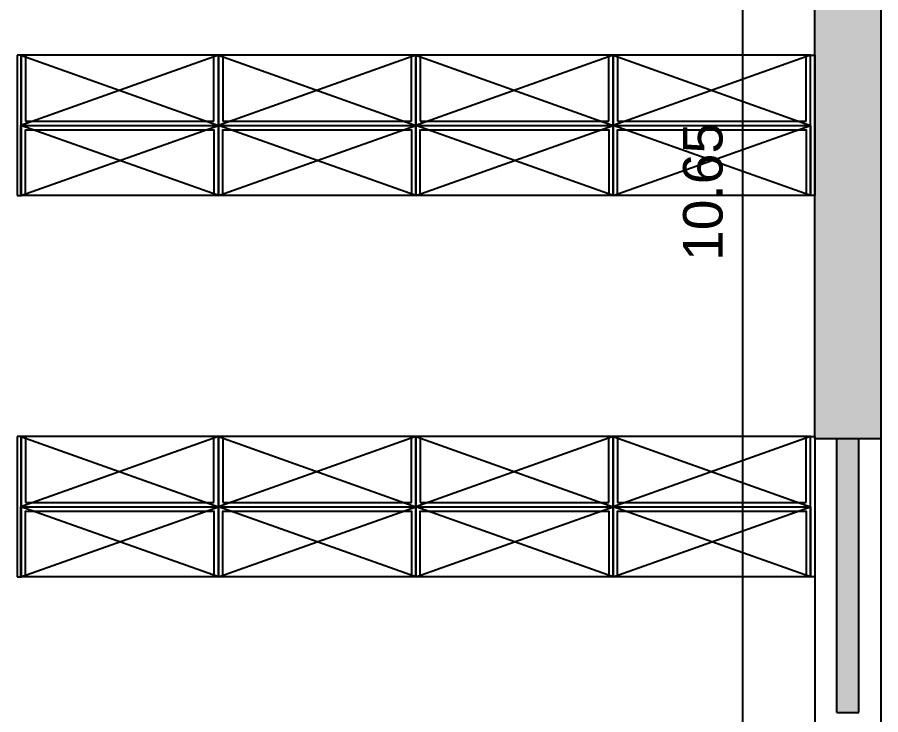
# Model space of a CAD drawing. Header units: metres. Extents: x -11 to 85, y -301 to 135.
# Drawn here: x 43.837 to 47.774, y -186.756 to -183.575 of the extents above; entities that cross this region are included whole.
import ezdxf

# ---------------------------------------------------------------- set-up
doc = ezdxf.new("R2010")
doc.units = ezdxf.units.M
doc.header["$LTSCALE"] = 0.036
doc.header["$PDMODE"] = 2
for name, color, linetype in [('arxitek isogeio', 252, 'Continuous'), ('DIMBLK', 252, 'Continuous'), ('Epipla', 252, 'Continuous')]:
    doc.layers.add(name, color=color, linetype=linetype)
doc.styles.get("Standard").update_dxf_attribs({"font": 'arial.ttf'})
doc.dimstyles.new('CADWDOT', dxfattribs={"dimscale": 0.1, "dimtxt": 1.8, "dimasz": 0.08, "dimexe": 2, "dimexo": 0, "dimgap": 0.09, "dimtad": 0, "dimrnd": 0.001, "dimzin": 0, "dimdsep": 46, "dimtxsty": 'Standard', "dimblk1": 'ARTDIM', "dimblk2": 'ARTDIM', "dimsah": 1, "dimcen": 0.09, "dimdle": 0.05, "dimse1": 1, "dimse2": 1, "dimadec": 0, "dimazin": 0, "dimtfac": 1, "dimtmove": 0, "dimatfit": 3, "dimldrblk": 'ARTDIM', "dimfxl": 2, "dimtvp": 0.9999, "dimtolj": 1, "dimtzin": 0, "dimarcsym": 0})

# ---------------------------------------------------------------- blocks, each defined once
blk = doc.blocks.new('ARTDIM')
at = {"layer": 'DIMBLK'}
for p, q in [((0, -24.9975), (0, 24.9975)), ((-24.9975, 0), (24.9975, 0))]:
    blk.add_line(p, q, dxfattribs=at)
blk.add_circle((0, 0), 8.25, dxfattribs=at)
blk = doc.blocks.new('*D1337')
at = {"layer": 'arxitek isogeio', "color": 0, "lineweight": -2}
blk.add_line((47.1437, -179.0548), (47.1437, -189.6888), dxfattribs=at)
at = {"layer": 'Defpoints', "color": 0, "transparency": 16777216}
for p in [(46.4004, -179.0468), (46.4004, -189.6968), (47.1437, -189.6968)]:
    blk.add_point(p, dxfattribs=at)
at = {"layer": 'arxitek isogeio', "color": 0, "lineweight": -2, "xscale": 0.008, "yscale": 0.008, "zscale": 0.008}
for p, rotation in [((47.1437, -179.0468), 90), ((47.1437, -189.6968), 270)]:
    blk.add_blockref('ARTDIM', p, dxfattribs=dict(at, rotation=rotation))
at = {"layer": 'arxitek isogeio', "color": 0, "insert": (46.9637, -184.3718), "char_height": 0.18, "attachment_point": 5, "rotation": 90}
blk.add_mtext('\\A1;10.65', dxfattribs=at)
blk = doc.blocks.new('bib')
at = {"layer": 'Epipla'}
for p, q in [((-0.64, 3.6169), (-0.64, 3.6369)), ((-0.64, 3.6369), (0, 3.6369)), ((0, 3.6369), (0, 3.6169)), ((-0.64, 2.7169), (-0.32, 3.6169)), ((-0.64, 3.6169), (-0.32, 2.7169)), ((0, 3.6169), (-0.64, 3.6169)), ((-0.32, 3.6169), (-0.64, 3.6169)), ((-0.64, 3.6169), (-0.64, 2.7169)), ((-0.34, 3.5969), (-0.64, 3.5969)), ((-0.34, 2.7369), (-0.34, 3.5969)), ((0, 3.6169), (-0.32, 2.7169)), ((0, 2.7169), (-0.32, 3.6169)), ((-0.32, 2.7169), (-0.32, 3.6169)), ((-0.64, 2.7369), (-0.34, 2.7369)), ((-0.64, 1.8169), (-0.32, 2.7169)), ((-0.64, 2.7169), (-0.32, 1.8169)), ((-0.32, 2.7169), (-0.64, 2.7169)), ((-0.64, 2.7169), (-0.64, 1.8169)), ((-0.64, 2.7169), (-0.32, 2.7169)), ((0, 2.7169), (-0.32, 1.8169)), ((0, 1.8169), (-0.32, 2.7169)), ((-0.32, 1.8169), (-0.32, 2.7169)), ((-0.34, 2.6969), (-0.64, 2.6969)), ((-0.34, 1.8369), (-0.34, 2.6969)), ((-0.64, 1.8369), (-0.34, 1.8369)), ((-0.64, 0.9169), (-0.32, 1.8169)), ((-0.64, 1.8169), (-0.32, 0.9169)), ((-0.32, 1.8169), (-0.64, 1.8169)), ((-0.64, 1.8169), (-0.64, 0.9169)), ((-0.64, 1.8169), (-0.32, 1.8169)), ((0, 1.8169), (-0.32, 0.9169)), ((0, 0.9169), (-0.32, 1.8169)), ((-0.32, 0.9169), (-0.32, 1.8169)), ((-0.34, 1.7969), (-0.64, 1.7969)), ((-0.34, 0.9369), (-0.34, 1.7969)), ((-0.64, 0.9369), (-0.34, 0.9369)), ((-0.64, 0.0169), (-0.32, 0.9169)), ((-0.64, 0.9169), (-0.32, 0.0169)), ((-0.32, 0.9169), (-0.64, 0.9169)), ((-0.64, 0.9169), (-0.64, 0.0169)), ((-0.64, 0.9169), (-0.32, 0.9169)), ((0, 0.9169), (-0.32, 0.0169)), ((0, 0.0169), (-0.32, 0.9169)), ((-0.32, 0.0169), (-0.32, 0.9169)), ((-0.34, 0.8969), (-0.64, 0.8969)), ((-0.34, 0.0369), (-0.34, 0.8969)), ((-0.64, 0.0369), (-0.34, 0.0369)), ((0, 0.02), (-0.64, 0.02)), ((-0.64, 0.02), (-0.64, 0)), ((-0.64, 0.0169), (-0.32, 0.0169)), ((-0.64, 0), (0, 0)), ((0, 0), (0, 0.02))]:
    blk.add_line(p, q, dxfattribs=at)
for points in [[(-0.32, 2.7169), (-0.32, 3.6169), (0, 3.6169), (0, 2.7169), (-0.32, 2.7169)], [(0, 2.7369), (-0.3, 2.7369), (-0.3, 3.5969), (0, 3.5969)], [(-0.32, 1.8169), (-0.32, 2.7169), (0, 2.7169), (0, 1.8169), (-0.32, 1.8169)], [(0, 1.8369), (-0.3, 1.8369), (-0.3, 2.6969), (0, 2.6969)], [(-0.32, 0.9169), (-0.32, 1.8169), (0, 1.8169), (0, 0.9169), (-0.32, 0.9169)], [(0, 0.9369), (-0.3, 0.9369), (-0.3, 1.7969), (0, 1.7969)], [(-0.32, 0.0169), (-0.32, 0.9169), (0, 0.9169), (0, 0.0169), (-0.32, 0.0169)], [(0, 0.0369), (-0.3, 0.0369), (-0.3, 0.8969), (0, 0.8969)]]:
    blk.add_lwpolyline(points, dxfattribs=at)

msp = doc.modelspace()

# ---------------------------------------------------------------- hatches: boundary and pattern name
at = {"layer": 'arxitek isogeio'}
for points in [[(47.7737, -183.3968), (47.4737, -183.3968), (47.4737, -185.4968), (47.7737, -185.4968)], [(47.6737, -185.4968), (47.5737, -185.4968), (47.5737, -186.7468), (47.6737, -186.7468)]]:
    msp.add_hatch(color=256, dxfattribs=at).paths.add_polyline_path(points)

# ---------------------------------------------------------------- linework, layer by layer
for p, q in [((47.4737, -185.4968), (47.4737, -183.3968)), ((47.7737, -183.3968), (47.7737, -185.4968)), ((47.4737, -185.4968), (47.7737, -185.4968)), ((47.4737, -185.4968), (47.4737, -186.8468)), ((47.5737, -186.7468), (47.5737, -185.4968)), ((47.6737, -186.7468), (47.6737, -185.4968)), ((47.7737, -185.4968), (47.7737, -186.8468)), ((47.5737, -186.7468), (47.6737, -186.7468))]:
    msp.add_line(p, q, dxfattribs=at)

# ---------------------------------------------------------------- block references
at = {"layer": 'arxitek isogeio', "rotation": 270}
for p in [(43.8368, -184.3887), (43.8368, -186.1281)]:
    msp.add_blockref('bib', p, dxfattribs=at)

# ---------------------------------------------------------------- dimensions: what is measured, and where the dimension line sits
at = {"layer": 'arxitek isogeio'}
dim = msp.add_aligned_dim(p1=(46.4004, -179.0468), p2=(46.4004, -189.6968), distance=0.7433, dimstyle='CADWDOT', dxfattribs=at)
dim.commit()
dim.dimension.update_dxf_attribs({"geometry": '*D1337', "text_midpoint": (46.9637, -184.3718)})

doc.saveas('drawing.dxf')
